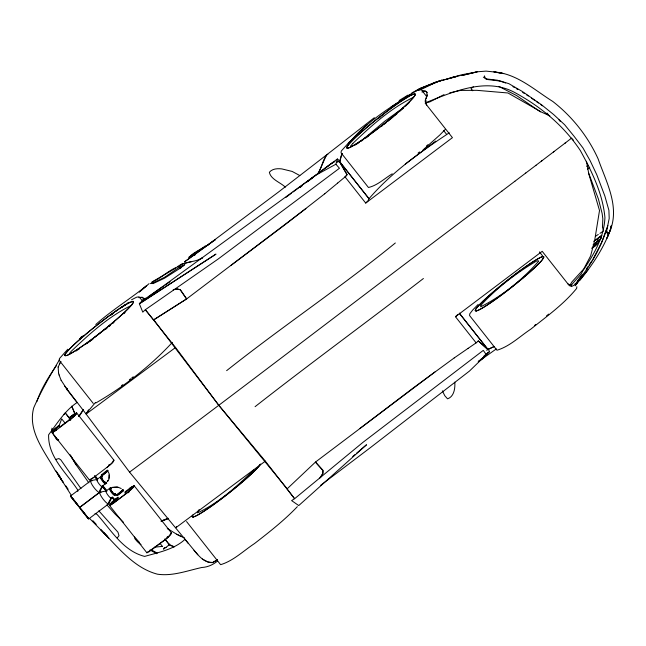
<?xml version="1.0" encoding="UTF-8"?>
<svg xmlns="http://www.w3.org/2000/svg" width="646" height="646" viewBox="0 0 646 646"><rect width="100%" height="100%" fill="white"/><g stroke="black" fill="none" stroke-linecap="round" stroke-linejoin="round"><path stroke-width="0.97" d="M425.948 102.649L425.948 100.324M454.808 382.149C455.228 388.214 454.178 396.563 447.557 398.848L444.771 395.691L442.389 390.846M108.964 475.052L108.803 478.234M108.237 471.733C110.038 474.697 109.836 478.702 107.696 481.44M116.643 494.796L122.918 489.926L121.884 490.403M179.523 268.13L179.733 266.217L179.467 268.147M576.854 286.687L576.636 288.423C563.7 304.314 546.734 316.379 530.851 329.121C519.852 336.356 509.751 346.434 496.968 350.229L469.569 315.539L469.787 313.803L472.71 310.015L478.137 304.444M72.812 499.18L70.535 496.015L90.755 480.721M77.294 504.801L79.571 507.417L76.834 503.654M142.354 301.52L142.613 299.744M65.666 412.455L65.416 412.899M66.078 413.828L70.18 419.028L64.963 423.187L65.181 422.807M611.173 226.148L610.228 230.42L606.933 238.188L610.72 228.959C603.897 247.789 592.576 264.868 579.89 280.267M607.515 234.385L606.691 230.695L609.202 218.437L608.895 210.289L604.826 195.916L596.751 174.654L590.178 160.789L582.91 147.869L574.003 136.193L564.644 124.743L553.703 114.6L541.582 104.797L522.364 91.506L508.919 83.697L500.763 81.138L487.278 79.49L483.329 77.14M192.209 516.558L193.114 514.66M475.222 310.54L476.126 308.635A44.025 4.078 -38.3 0 1 478.872 305.364L483.313 300.899M611.076 225.947L610.228 230.42C619.845 206.009 606.029 181.558 598.131 158.892C587.981 136.459 572.203 116.555 552.766 101.446C534.46 90.004 517.083 73.765 494.456 71.989L486.067 71.117L477.499 71.771L461.519 75.566L477.499 71.771M148.475 296.845L315.087 175.607L335.888 164.221L337.398 158.981L339.473 160.725L337.026 162.396M426.845 96.658L427.248 94.825M426.223 98.79L426.635 97.368M606.844 228.393C600.796 248.129 590.355 266.257 576.959 281.906M607.87 225.624L601.539 242.686L592.947 259.272M36.798 401.755C41.182 388.634 48.644 376.82 56.509 365.539M58.156 367.041L60.813 361.494M342.17 153.764L339.618 161.863L337.705 161.201M76.454 414.062L74.888 414.49L69.51 418.382M147.49 552.096L149.056 551.668M599.561 236.711L595.612 243.889L592.059 248.242M342.178 153.659L340.926 156.38L339.699 161.839L347.16 174.711L344.948 177.012M180.832 266.192L164.69 277.207L151.778 283.61M418.761 90.553L419.181 89.673L422.016 88.09L441.783 80.128L420.118 88.421L416.258 90.763M350.415 147.094L350.713 146.497M99.726 492.05L102.48 486.527M108.827 503.605L111.58 498.074M318.228 173.411L326.375 155.306M369.027 198.742L339.731 161.775L369.027 198.742L367.897 200.971L365.709 203.062L345.069 176.923L346.547 175.446M319.431 478.629L322.806 473.413L322.887 470.441L315.393 462.124L434.911 371.967M99.637 490.694L102.165 486.155A3.997 0.888 52.9 0 1 101.672 486.26M108.657 502.386L111.217 497.791A3.997 0.888 52.9 0 1 110.789 497.791M320.997 476.91L322.895 473.526L323 470.353L315.506 462.035L287.171 488.796L219.01 405.559L153.724 319.827L186.67 298.896L180.339 289.707L177.101 288.915L173.176 289.731L177.19 289.037L180.226 289.796L186.557 298.985L305.881 208.593M53.004 432.457L54.7 430.083L59.311 426.094M59.787 427.006L65.036 423.025L61.701 418.907L58.972 425.964L59.803 426.982M88.502 409.839L86.112 414.054L129.555 472.129L197.829 554.777M112.759 462.043L113.397 460.574M114.641 494.642A3.803 0.84 52.9 0 0 115.053 494.65L115.117 494.545A3.803 0.84 52.9 0 0 115.053 493.956M162.332 546.379L154.685 547.17M176.584 526.466L175.874 527.709L265.328 461.139L294.285 498.324L287.05 488.885M123.636 490.669L123.2 490.629M59.351 364.158L60.845 361.607M109.594 488.715L109.659 488.602A4.28 0.945 52.9 0 1 110.119 488.61M601.087 237.994L596.629 244.495L591.898 248.306M260.37 464.224L259.135 465.968A43.322 4.013 -38.3 0 1 255.808 469.658L252.667 472.759M86.822 412.802L95.495 402.45M79.078 416.468L83.584 409.604M107.365 481.181L107.955 480.293M598.608 241.814L601.305 237.76M111.185 504.114L118.396 497.735M82.866 410.21L78.715 416.379M586.213 269.148L587.892 266.677M589.015 265.038L591.825 260.919M59.456 359.741C50.227 375.358 40.997 391.145 33.737 407.771C27.318 431.14 44.824 451.635 55.467 470.886M487.924 352.635L485.768 355.591L478.67 361.146M577.282 281.244L582.046 274.792M587.989 269.713L575.134 285.847M488.077 352.49L485.8 355.534L481.1 359.184M348.218 143.888C365.475 123.023 388.48 108.011 411.454 94.138M368.947 198.766C391.541 172.401 420.433 151.867 449.277 132.818M80.047 338.714L81.606 336.663L83.899 335.831M117.265 537.94L118.993 535.671L117.96 532.215L98.854 510.857M199.138 509.629L197.918 511.244L197.611 512.843C218.808 502.871 237.009 486.293 253.805 470.022M169.349 544.497L169.712 543.972L169.042 544.263M172.353 342.388C150.243 366.242 123.927 386.728 95.778 403.007M575.311 284.934L578.864 280.364M107.365 470.078L101.236 475.012M575.392 284.636L577.782 281.616M112.606 462.27L111.726 463.255M482.715 358.595L483.684 357.399M79.45 339.303L81.606 336.663L83.705 335.944M335.888 164.221L339.457 168.259L218.146 259.038L145.1 309.878L142.782 312.147L139.334 303.701L141.95 301.036L163.406 286.235M457.659 314.626L455.47 316.726L476.118 342.865L468.059 348.396M477.66 341.702L478.274 340.975L487.77 349.567M349.462 142.314L359.975 131.203L367.098 124.88M486.737 350.374L488.255 349.115L489.531 351.61L469.456 371.07L370.142 447.823L320.456 485.437M123.507 490.831L117.499 495.603M74.702 415.54L76.099 413.279L74.92 413.706L71.754 406.164L74.799 413.642M352.781 143.485C370.957 126.018 390.531 108.391 413.279 97.384M595.055 243.752L597.34 241.249M65.004 413.327L65.488 412.471M164.221 548.01L163.737 548.866M168.937 544.933L169.454 544.433M598.333 240.296L594.804 243.954L593.052 244.85M597.114 243.938L594.861 246.279L592.325 247.798M54.288 429.566L53.465 430.252A9.068 0.84 -38.3 0 0 52.738 431.157L52.068 432.335A9.068 0.84 -38.3 0 0 52.1 432.658L56.388 429.994M107.454 471.281L101.818 475.658M111.806 502.394L110.046 505.035L111.233 504.599M67.79 349.228L59.432 358.587L59.222 360.323L93.266 403.435M349.623 141.708L341.266 151.067L341.056 152.803L368.446 187.493C377.442 185.45 384.515 178.482 392.251 173.798M445.199 129.475L439.764 135.046L423.009 149.945M297.354 506.658C284.313 520.321 269.39 532.029 254.492 543.569C243.494 550.804 233.392 560.881 220.609 564.677L186.557 521.564M105.007 473.033L107.115 471.16M73.91 416.339L75.162 415.225A9.068 0.84 -38.3 0 0 75.889 414.328L76.559 413.149A9.068 0.84 -38.3 0 0 76.527 412.818L73.975 414.288M74.766 415.636L73.426 416.791M131.429 489.167L133.617 486.107L131.493 487.116M407.432 104.369L409.088 102.762M535.679 266.733L538.821 263.633A43.322 4.013 -38.3 0 0 542.147 259.942L543.77 257.1A43.217 4.005 -38.3 0 0 542.721 256.696L541.082 257.229M106.913 471.37L104.2 473.671M123.854 313.673L125.066 312.543M362.228 140.335L363.787 138.866M405.623 106.073L406.827 104.935M54.329 429.388L58.899 425.569M110.805 464.127L112.549 462.56A9.068 0.84 -38.3 0 0 113.268 461.656L113.938 460.477A9.068 0.84 -38.3 0 0 113.914 460.154L76.624 412.859M111.685 463.424L109.691 465.12M111.847 502.217L115.109 499.455M130.944 489.62L132.68 488.053A9.068 0.84 -38.3 0 0 133.407 487.157L134.077 485.978A9.068 0.84 -38.3 0 0 134.045 485.647L130.944 487.48M168.323 536.955L170.915 533.402M64.422 413.868L65.084 413.27M164.803 547.469L163.446 548.971L164.116 548.68M168.356 545.466L169.018 544.877M364.344 138.349L384.459 121.464L403.572 107.616M72.893 417.276L73.773 416.581M113.26 501.03L110.983 503.089A9.068 0.84 -38.3 0 0 110.256 503.985L109.586 505.164A9.068 0.84 -38.3 0 0 109.618 505.487L113.308 503.25M131.291 489.41L129.822 490.613M167.912 536.43L166.797 537.432M167.79 537.44L170.059 535.389A9.068 0.84 -38.3 0 0 170.786 534.492L171.456 533.305A9.068 0.84 -38.3 0 0 171.424 532.982L170.988 533.103M403.653 107.882L399.325 111.734M121.9 491.461L118.961 493.835M587.529 169.163L589.758 167.177M121.876 491.485L118.929 493.859M72.304 417.784L73.184 417.114M110.571 464.45L109.069 465.653M130.702 489.943L128.554 491.687M167.201 537.948L168.081 537.278M146.028 286.21L139.286 292.049L149.064 283.651M63.728 414.474L64.487 413.828M168.42 545.434L166.079 547.356M204.758 246.732L205.396 245.94L188.672 257.383L189.795 257.31M317.525 173.935C322.225 168.121 322.209 159.352 327.675 154.071L374.349 117.677M56.945 427.168C54.748 428.104 50.049 434.726 55.201 430.825M71.69 418.317L72.554 417.671M108.657 465.128L109.279 464.603M113.599 500.642L115.771 498.914M167.451 537.835L165.941 539.014M352.748 456.496L355.042 454.534M356.576 453.234L366.532 444.739L298.751 505.56L291.604 500.585L294.382 498.906L362.931 442.365L483.281 350.374L486.317 354.694M90.238 340.935L91.611 339.764M112.784 323.428L114.003 322.394M394.553 115.82L396.983 113.753M522.792 278.192L515.056 284.555A44.057 4.086 -38.3 0 1 507.005 290.878L504.332 292.913A44.493 4.126 -38.3 0 1 499.092 296.805A43.25 4.013 -38.3 0 1 491.759 302.029L487.391 304.952A43.25 4.013 -38.3 0 1 481.956 308.312M95.769 324.502C111.774 310.225 130.096 298.961 146.779 285.556M337.559 183.157L345.069 176.923M71.876 418.245L70.374 419.399M109.255 465.58L107.091 467.341M129.394 491.073L111.29 504.696M166.773 538.409L146.997 552.823A9.068 0.84 -38.3 0 1 146.973 552.492M324.663 193.84L337.672 183.068M393.915 116.345L392.025 117.903A42.305 3.924 -38.3 0 1 387.463 121.634M94.453 337.382L110.393 324.865M182.438 266.475L184.829 264.513L181.243 267.371M143.727 299.179L144.672 298.395L146.198 298.347L143.735 299.001M57.462 426.651L58.923 425.472M71.173 418.834L69.703 420.013M107.825 466.759L108.552 466.17M128.304 492.745L128.966 492.204M70.139 420.433L70.785 419.916M395.336 242.985C340.644 287.527 281.89 326.723 226.641 370.659M115.699 498.882L116.441 498.3M127.965 492.252L113.761 503.016M165.344 539.588L149.218 551.684M482.95 358.417L478.646 361.51M379.032 118.032L380.373 116.974M381.439 126.414L382.787 125.356M324.776 193.752L284.232 225.333L231.163 265.264M483.999 355.938L489.531 351.61M501.861 191.127L497.323 194.486C374.3 286.469 252.885 380.567 129.555 472.129M423.405 278.515C367.59 321.611 310.589 363.149 255.073 406.681M381.721 115.925L383.74 114.366M534.412 325.56L535.752 324.518M564.741 143.38L571.662 138.05M110.951 314.941L113.042 313.342M301.722 186.056L300.148 187.259L302.53 185.394M313.552 177.012L307.246 181.833L315.951 175.139M129.353 379.783L130.694 378.758M535.486 165.659L541.929 160.749M593.876 241.297L601.507 235.483M473.348 86.798L471.007 88.583L472.759 90.779M553.339 152.052L565.702 142.653M541.3 161.225L554.139 151.455M360 428.403L412.883 388.238L454.348 357.827M525.36 173.33L536.035 165.247M501.797 191.184L514.87 181.26M285.79 197.474L291.419 193.227M293.026 192.007L337.398 158.981M317.493 174L331.196 163.64L334.967 161.581M69.219 417.687L73.717 414.361M69.106 417.857L74.855 413.618M405.26 164.084L435.711 141.111M69.728 419.908L55.564 430.672M365.709 203.062L452.442 137.655L425.165 103.118L429.953 101.826L444.004 94.623M93.622 477.523L107.107 467.244M96.94 479.534L101.131 476.36M102.803 485.735L106.299 483.095M79.571 507.417L99.613 492.26M81.477 510.122L79.636 507.546L99.872 492.236M514.628 181.445L525.755 173.031M106.057 491.057L110.248 487.883M86.79 516.792L88.68 518.948L108.714 503.799M116.417 498.397L118.024 497.105M125.049 491.872L130.589 487.633M124.678 492.987L131.356 488.005L134.037 486.729M455.47 316.726L542.204 251.318L569.489 285.863L572.009 281.809L583.742 268.97L590.606 255.953L594.651 240.578L599.512 210.515L588.797 173.839L586.463 161.25M594.094 241.265L601.927 235.378M91.659 340.111L92.984 339.126M475.997 342.953L478.395 340.886L487.892 349.478L494.424 346.442M575.546 284.062L577.346 282.528L575.206 283.626L574.512 284.926C562.609 292.032 583.088 273.613 582.086 271.934C593.109 255.695 604.115 237.736 604.931 217.621C602.758 193.606 591.776 171.351 580.318 150.534C563.675 125.397 539.886 105.912 513.457 91.829C485.138 77.439 452.838 91.974 425.746 102.649C424.317 101.664 426.069 97.441 426.998 95.963L426.756 91.845L424.898 90.763L422.734 90.561M496.346 348.913L478.193 361.736M119.849 308.425L126.131 304.218L121.585 307.141M89.067 342.025L90.367 341.072M324.381 168.751L333.183 162.283M166.095 547.323L164.027 548.753M110.829 315.03L113.672 312.963M86.532 343.858L87.799 342.945M586.6 166.345L588.215 165.182M206.195 245.997L215.602 239.48L184.401 261.953L208.206 244.568M179.758 268.583L181.397 267.412L164.625 278.151L152.924 283.667M93.775 477.321L92.297 478.452M129.757 488.319L131.227 487.189M115.828 311.21L118.291 309.466M93.177 477.749L91.7 478.848M454.235 357.916L468.172 348.307M194.268 255.428L195.593 254.516M165.069 285.096L170.068 281.688M177.795 266.435C184.837 261.275 194.696 262.567 202.174 258.029M153.15 281.519C163.115 277.077 171.376 267.331 182.309 265.7M78.061 349.712L79.482 348.775M217.331 561.229C212.841 564.854 207.6 567.196 201.786 567.495C187.243 570.693 172.539 576.418 157.454 574.189C133.722 567.987 117.451 546.613 100.768 529.704M391.08 107.002L407.553 96.359M595.765 236.105L598.277 234.458M599.948 233.351L603.299 231.147M175.615 268.155L174.42 268.97M139.891 303.499L215.982 254.104L139.334 303.701M359.119 142.58L355.308 144.995M76.026 351.036L77.35 350.18M217.395 559.759L212.591 562.505L208.012 561.988L202.295 559.024M217.427 559.872L212.615 562.618C204.346 562.997 198.823 555.923 193.953 550.279M186.67 298.896L153.603 319.915L145.721 310.217L175.567 347.483L219.01 405.559L265.328 461.139M92.039 478.524L89.479 479.994A9.068 0.84 -38.3 0 1 89.455 479.663M406.108 96.779L418.43 89.689M399.163 100.501L407.965 95.107M69.235 419.488L70.18 419.028M416.517 90.698L420.376 88.357L435.687 82.058L455.705 76.721M208.182 244.769L207.616 245.092L278.41 192.096L327.441 154.241L327.853 154.507M150.389 283.651L152.981 282.189M151.778 282.1L173.758 269.301M411.857 92.895L420.376 88.357M91.094 479.106L90.165 479.55M494.319 346.426L487.811 349.51M199.412 259.434L202.683 257.754M131.542 299.768L136.597 297.208L139.108 296.78L142.201 300.697M419.755 90.165L437.245 81.646L457.231 76.406M112.525 487.375L117.047 486.801L121.222 488.529M111.516 487.867L112.614 487.334M161.54 521.249L168.388 518.504M161.653 521.031L168.065 518.52M160.886 521.128L168.202 518.27M55.362 459.548L58.915 458.563L60.821 459.863L80.952 488.602M113.47 460.275L113.914 460.154M180.969 264.375L191.563 261.614M204.927 246.917C202.028 248.476 188.123 255.445 189.52 257.996M447.024 78.917L461.785 74.742L476.659 71.964M421.911 91.99L425.641 91.32L427.289 92.774M476.215 310.96L477.911 310.411A43.234 4.005 -38.3 0 0 481.884 308.36M193.202 516.986L194.898 516.429A43.234 4.005 -38.3 0 0 204.378 510.978L208.739 508.047A43.25 4.013 -38.3 0 0 216.079 502.83A44.493 4.126 -38.3 0 0 221.312 498.938L223.992 496.895A44.057 4.086 -38.3 0 0 232.043 490.572L239.779 484.217A43.225 4.005 -38.3 0 0 246.788 478.161A43.322 4.013 -38.3 0 0 252.723 472.702M451.522 77.544L460.017 75.598M449.689 92.854L460.509 90.408L476.861 90.327L507.966 92.984L541.647 112.194L549.859 115.828M138.801 297.644L142.58 297.338L143.485 298.42M90.941 480.616L97.053 479.469M113.785 487.399L118.056 487.431M100.065 492.139L106.17 490.992M131.711 305.243C108.964 316.249 89.39 333.869 71.205 351.335A41.069 3.811 -38.3 0 0 69.227 353.951A41.069 3.811 -38.3 0 0 68.952 354.533M571.742 284.926L569.901 284.926L567.923 283.877M140.521 297.273L142.459 297.418L143.347 298.533M175.123 347.443L175.567 347.483L86.112 414.054L64.721 386.163M485.687 78.852L497.347 80.193L505.673 82.995M494.456 71.989L503.678 73.596L493.794 71.884M337.349 161.25L339.578 161.928L347.039 174.8M605.859 232.035L608.419 232.923L605.924 231.421M58.616 440.37L56.598 439.595L52.924 433.377M498.841 86.394L516.671 95.608L540.492 111.903M157.253 553.105L151.35 549.875M156.768 553.719L150.025 549.972M415.071 94.276L415.515 94.736M184.675 538.094L176.6 534.202L167.257 528.42M169.244 544.497L174.121 546.71M169.099 544.796L173.984 547M176.616 534.169L181.324 536.6M95.067 513.392L97.086 514.442C111.128 529.978 122.91 550.909 144.639 556.408C158.464 552.419 174.242 549.415 185.063 539.313L188.075 543.221M299.792 175.542L292.129 171.424L281.834 168.913C277.522 168.388 272.297 168.646 269.35 172.28C270.86 179.54 280.558 182.414 285.338 187.179M512.916 86.612L514.539 87.573M516.17 88.534L517.793 89.487M58.665 439.958L57.098 439.014L54.942 436.074M522.671 92.426L524.294 93.444M526.716 94.978L528.339 95.996M79.636 507.546L81.945 510.195M70.535 496.015L72.812 498.631M531.472 98.168L534.613 100.332M536.18 101.422L538.53 103.045M168.017 528.961L169.632 530.1M540.888 104.676L542.422 105.823M139.342 542.252L135.434 538.199M141.022 544.578L137.38 541.687L134.933 538.788L134.554 536.527M89.754 518.609L108.794 538.086L100.857 529.728M123.37 522.194L114.754 513.715L106.978 504.906M107.236 536.132L104.014 532.78M114.705 500.052L112.016 497.194M114.56 500.303L111.879 497.444M115.133 499.907L112.493 497.016M92.879 520.684L96.246 524.358M106.735 491.299L102.367 486.212M106.59 491.549L102.23 486.462M87.493 517.607L88.179 518.31L87.791 517.656M106.663 490.298L103.005 485.913M72.392 498.131L71.028 496.645L71.44 497.323M77.714 505.293L79.07 506.779L77.286 504.251M87.573 517.769L81.178 509.783M81.525 509.694L80.144 508.176L81.105 509.629M72.57 498.292L73.264 499.18M81.63 509.767L82.405 510.752M76.834 504.243L77.536 505.14M86.685 516.719L81.646 510.397M73.087 498.914L73.757 499.778M82.147 510.388L82.898 511.349M76.349 503.654L77.019 504.51M73.636 499.584L75.978 502.515M82.696 511.059L83.932 512.633M76.47 503.84L74.129 500.908M547.041 113.082L548.091 114.382M83.269 511.761L85.611 514.717M74.209 500.295L74.799 501.03M75.307 502.402L75.897 503.129M75.316 501.716L76.551 503.25M84.448 513.239L85.038 513.982M74.791 501.716L73.006 499.479M558.984 119.857L560.235 121.44M572.283 138.833L573.535 140.416M420.942 89.261L426.546 96.359M443.536 130.46L446.62 134.368M539.458 251.916L542.559 255.848M134.142 485.695L171.521 533.023M164.843 538.893L168.364 543.351M65.973 413.908L70.285 419.367M165.182 539.531L168.259 543.431M160.16 543.577L162.38 546.338M52.003 432.618L89.39 479.954M109.521 505.447L146.9 552.782M85.482 514.604L86.152 515.419M76.349 503.024L77.1 503.953M73.757 500.4L71.262 497.154M85.975 515.225L86.669 516.089M86.427 515.823L87.137 516.711M86.839 516.364L87.921 517.761M87.21 516.865L88.68 518.948M95.543 476.142L97.255 478.541M70.487 455.43L76.099 464.773L88.817 482.828M94.405 475.593L96.642 478.823M94.825 476.651L96.504 479.074M57.809 474.503L63.033 482.126L56.081 471.338L71.133 495.038M65.892 485.929L68.121 489.216M61.572 479.518L56.041 470.934M58.826 474.834L59.828 476.393M61.112 380.244L68.274 391.218L77.052 402.547C64.963 410.549 57.139 423.413 48.611 434.806C47.941 456.9 66.32 472.702 77.552 489.7L77.843 491.412M70.091 454.703L76.099 464.773M59.061 374.874L61.136 380.357M603.429 229.919L602.476 227.376L602.831 218.8L602.153 213.56L598.446 199.154L588.441 172.611M485.291 78.424L484.427 75.921L484.532 77.617M426.207 103.465L426.731 105.096M51.874 428.153L53.053 431.964M51.664 429.695L52.544 432.554M58.528 372.71L59.093 374.987M67.063 388.48L67.386 390.265M66.966 388.359L67.297 390.152M58.132 366.928L58.552 372.823M133.262 376.763A43.597 4.046 -38.3 0 1 131.76 377.926M110.256 325.503A42.305 3.924 -38.3 0 1 108.972 326.569M107.018 328.168A42.305 3.924 -38.3 0 1 105.702 329.234M122.78 384.693A43.25 4.013 -38.3 0 1 121.505 385.622M419.472 151.955A43.597 4.046 -38.3 0 1 418.043 153.134M386.138 122.7A42.305 3.924 -38.3 0 1 384.128 124.298M368.301 136.258A42.305 3.924 -38.3 0 1 365.846 138.01M362.729 140.166A42.305 3.924 -38.3 0 1 361.243 141.175M350.439 147.118A41.069 3.811 -38.3 0 1 350.794 146.101M350.826 146.053A41.069 3.811 -38.3 0 1 352.805 143.436M427.935 144.728A43.225 4.005 -38.3 0 1 426.433 146.044M260.419 464.151A43.597 4.046 -38.3 0 1 221.328 498.898A43.597 4.046 -38.3 0 1 192.589 515.427M193.259 516.962A43.234 4.005 -38.3 0 1 192.266 516.534M548.688 314.101A43.597 4.046 -38.3 0 1 546.556 315.87M476.344 310.887A43.25 4.013 -38.3 0 1 475.351 310.468M483.353 300.931A43.25 4.013 -38.3 0 1 496.225 289.489L501.304 285.217A43.25 4.013 -38.3 0 1 509.306 278.838L517.309 272.733A44.041 4.086 -38.3 0 1 524.891 267.242L531.601 262.68A43.217 4.005 -38.3 0 1 541.065 257.237M535.736 266.685A43.322 4.013 -38.3 0 1 522.84 278.143M107.648 470.635A4.49 0.42 -38.3 0 1 105.25 473.3A4.49 0.42 -38.3 0 1 101.204 475.819M97.191 480.398A3.997 0.888 52.9 0 1 97.255 479.921M106.291 482.36A3.997 0.888 52.9 0 1 104.838 482.336A3.997 0.888 52.9 0 1 101.697 478.113A3.997 0.888 52.9 0 1 102.343 477.031M102.472 486.107A4.49 0.993 52.9 0 1 98.806 483.588A4.49 0.993 52.9 0 1 97.659 479.647M106.469 482.304A4.49 0.993 52.9 0 1 105.096 482.772A4.49 0.993 52.9 0 1 101.382 477.79A4.49 0.993 52.9 0 1 102.431 476.893M99.71 491.364A7.276 1.615 52.9 0 1 93.767 487.286A7.276 1.615 52.9 0 1 91.91 480.907M100.558 477.878A4.28 0.945 52.9 0 0 103.182 482.013A4.28 0.945 52.9 0 0 105.758 483.854L105.823 483.741A4.28 0.945 52.9 0 0 105.839 483.563M100.485 477.596A4.28 0.945 52.9 0 1 100.477 477.192M100.542 477.079A4.28 0.945 52.9 0 1 100.994 477.071M105.742 483.055A4.28 0.945 52.9 0 0 105.621 482.732A3.383 0.751 52.9 0 0 105.702 482.78L105.75 482.683A3.383 0.751 52.9 0 0 105.686 482.15M105.161 482.691A3.383 0.751 52.9 0 1 104.951 482.562M103.045 480.713A3.803 0.84 52.9 0 0 105.952 483.111L106.009 483.006A3.803 0.84 52.9 0 0 105.839 482.118M102.754 480.317A3.803 0.84 52.9 0 1 102.472 479.913M102.205 479.51A3.803 0.84 52.9 0 1 101.761 478.751M101.584 478.403A3.803 0.84 52.9 0 1 101.269 477.192M101.325 477.087A3.803 0.84 52.9 0 1 101.422 477.031M105.371 483.539A3.803 0.84 52.9 0 1 105.064 483.491M100.954 478.452A3.803 0.84 52.9 0 1 100.849 478.161M121.819 490.371A4.49 0.42 -38.3 0 1 122.748 490.362A4.49 0.42 -38.3 0 1 117.992 494.238A4.49 0.42 -38.3 0 1 116.651 494.586M115.392 493.875A3.997 0.888 52.9 0 1 113.962 493.891A3.997 0.888 52.9 0 1 110.821 489.668A3.997 0.888 52.9 0 1 111.427 488.554M111.58 497.654A4.49 0.993 52.9 0 1 107.874 495.078A4.49 0.993 52.9 0 1 106.784 491.186M115.586 493.867A4.49 0.993 52.9 0 1 114.172 494.271A4.49 0.993 52.9 0 1 110.474 489.288A4.49 0.993 52.9 0 1 111.564 488.441M108.827 502.935A7.276 1.615 52.9 0 1 102.827 498.752A7.276 1.615 52.9 0 1 101.059 492.454M114.948 495.111A4.28 0.945 52.9 0 1 112.436 493.705A4.28 0.945 52.9 0 1 109.594 489.111M114.738 494.295A4.28 0.945 52.9 0 1 114.851 494.618M114.439 494.537A3.803 0.84 52.9 0 1 112.743 492.971M112.436 492.599A3.803 0.84 52.9 0 1 112.129 492.212M111.831 491.808A3.803 0.84 52.9 0 1 110.846 490.249M110.676 489.902A3.803 0.84 52.9 0 1 110.377 488.707M113.559 493.673A3.383 0.751 52.9 0 1 113.3 493.423M111.685 491.428A3.383 0.751 52.9 0 1 111.451 491.081M110.902 490.096A3.383 0.751 52.9 0 1 110.781 489.813M114.851 493.915A3.383 0.751 52.9 0 1 114.713 494.36M64.955 354.848L64.988 355.631L66.603 355.526A41.32 3.828 -38.3 0 0 70.026 353.951C89.326 342.453 106.848 328.144 123.539 313.173A43.145 3.997 -38.3 0 0 128.481 308.368L130.88 305.808A44.509 4.126 -38.3 0 0 133.028 302.974L133.326 302.344A44.178 4.094 -38.3 0 0 132.963 301.416L128.255 303.176L119.13 308.861A42.192 3.908 -38.3 0 0 114.528 312.026A44.041 4.086 -38.3 0 0 106.953 317.517L96.246 325.737A42.297 3.924 -38.3 0 0 88.349 332.125L78.828 340.264A43.225 4.005 -38.3 0 0 72.941 345.667L68.5 350.14A44.025 4.078 -38.3 0 0 65.755 353.41L64.955 354.848M346.789 147.328L346.821 148.112L348.444 148.015A41.32 3.828 -38.3 0 0 351.86 146.44C371.159 134.941 388.682 120.624 405.373 105.661A43.145 3.997 -38.3 0 0 410.315 100.857L412.713 98.297A44.509 4.126 -38.3 0 0 414.861 95.463L415.16 94.833A44.178 4.094 -38.3 0 0 414.797 93.904L410.097 95.665L400.964 101.349A42.192 3.908 -38.3 0 0 396.361 104.507A44.041 4.086 -38.3 0 0 388.787 109.998L378.08 118.218A42.297 3.924 -38.3 0 0 370.182 124.613L360.662 132.745A43.225 4.005 -38.3 0 0 354.783 138.155L350.334 142.621A44.025 4.078 -38.3 0 0 347.596 145.891L346.789 147.328M480.939 305.219L480.632 306.818C502.346 295.981 522.517 279.581 538.554 261.323A36.814 3.416 -38.3 0 0 535.825 261.452C515.766 273.436 496.75 287.979 480.939 305.219M487.924 349.421L459.33 313.213L487.924 349.421M103.11 474.471L102.464 474.907L103.077 474.495M118.598 494.093L117.015 495.006L118.565 494.109M129.208 302.304L127.682 303.216L129.176 302.328M102.189 475.076L101.769 475.311L102.165 475.093M77.722 349.26A43.597 4.046 -38.3 0 0 133.076 302.917A43.597 4.046 -38.3 0 0 86.685 333.481A43.597 4.046 -38.3 0 0 77.722 349.26M359.556 141.74A43.597 4.046 -38.3 0 0 414.91 95.398A43.597 4.046 -38.3 0 0 368.519 125.97A43.597 4.046 -38.3 0 0 359.556 141.74M488.077 304.476A43.597 4.046 -38.3 0 0 543.431 258.134A43.597 4.046 -38.3 0 0 497.04 288.705A43.597 4.046 -38.3 0 0 488.077 304.476"/></g></svg>
